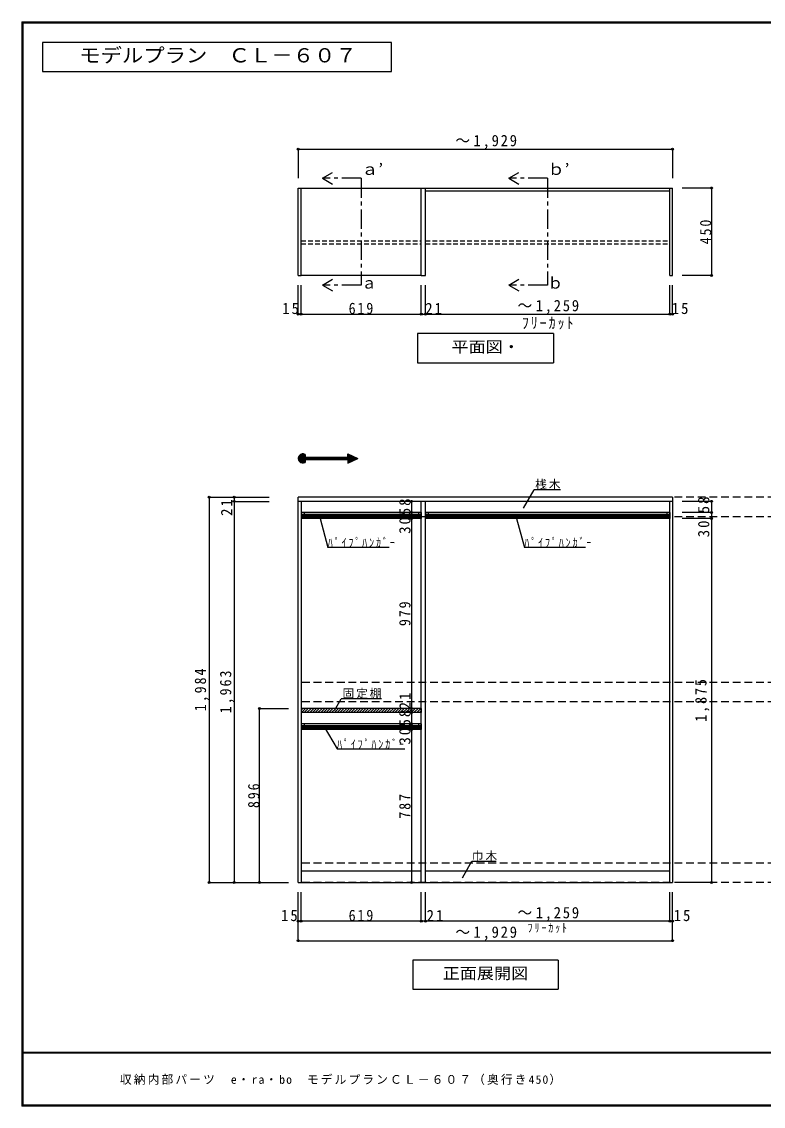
# Model space of a CAD drawing. Units: millimetres at full size, sheet at 1:20. Extents: x -3922 to 3878, y -2932 to 2722.
# Drawn here: x -3922 to -100, y -2864 to 2722 of the extents above; entities that cross this region are included whole.
import ezdxf
from ezdxf.enums import TextEntityAlignment as Align

# ---------------------------------------------------------------- set-up
doc = ezdxf.new("R2010")
doc.units = ezdxf.units.MM
doc.header["$LTSCALE"] = 20
doc.header["$PDMODE"] = 32
doc.header["$PDSIZE"] = 10
for name, pattern in [('CHAIN1', [8, 5, -1, 1, -1]), ('DASHED1', [1.8, 1.2, -0.6]), ('DASHED2', [3, 2, -1])]:
    doc.linetypes.add(name, pattern=pattern)
for name, color, linetype in [('0-2', 2, 'Continuous'), ('0-3_固定棚', 3, 'Continuous'), ('0-6_パイプハンガー', 4, 'Continuous'), ('0-7_桟木・巾木', 2, 'Continuous'), ('0-A_文字', 7, 'Continuous'), ('0-B_寸法', 7, 'Continuous'), ('0-C_ハッチ', 4, 'Continuous'), ('F-1_枠', 6, 'Continuous'), ('F-A_文字', 7, 'Continuous')]:
    doc.layers.add(name, color=color, linetype=linetype)
doc.styles.add('ＭＳ ゴシック', font='')
doc.styles.get('ＭＳ ゴシック').set_extended_font_data('MS Gothic')

msp = doc.modelspace()

# ---------------------------------------------------------------- linework, layer by layer
at = {"layer": '0-2'}
for p, q in [((-2496.53, 1415.63), (-2496.53, 1865.63)), ((-2496.53, 1865.63), (-2481.53, 1865.63)), ((-2481.53, 1415.63), (-2481.53, 1865.63)), ((-1862.53, 1415.63), (-1862.53, 1865.63)), ((-1862.53, 1865.63), (-1841.53, 1865.63)), ((-1841.53, 1415.63), (-1841.53, 1865.63)), ((-582.53, 1415.63), (-582.53, 1865.63)), ((-582.53, 1865.63), (-567.53, 1865.63)), ((-567.53, 1415.63), (-567.53, 1865.63)), ((-2496.53, 1415.63), (-2481.53, 1415.63)), ((-1862.53, 1415.63), (-1841.53, 1415.63)), ((-582.53, 1415.63), (-567.53, 1415.63))]:
    msp.add_line(p, q, dxfattribs=at)
at = {"layer": '0-2', "color": 3}
for p, q in [((-2496.53, -1711.27), (-2496.53, 272.73)), ((-567.53, 272.73), (-2496.53, 272.73)), ((-567.53, 251.73), (-2496.53, 251.73)), ((-2481.53, 251.73), (-2481.53, -1711.27)), ((-1862.53, -1711.27), (-1862.53, 251.73)), ((-1841.53, -1711.27), (-1841.53, 251.73)), ((-582.53, -1711.27), (-582.53, 251.73)), ((-567.53, 272.73), (-567.53, -1711.27)), ((-2496.53, -1711.27), (-567.53, -1711.27))]:
    msp.add_line(p, q, dxfattribs=at)
at = {"layer": '0-3_固定棚'}
for p, q in [((-2481.53, 1865.63), (-1862.53, 1865.63)), ((-1862.53, 1415.63), (-2481.53, 1415.63)), ((-1862.53, -815.27), (-2481.53, -815.27)), ((-2481.53, -815.27), (-2481.53, -836.27)), ((-1862.53, -836.27), (-2481.53, -836.27)), ((-1862.53, -815.27), (-1862.53, -836.27))]:
    msp.add_line(p, q, dxfattribs=at)
at = {"layer": '0-6_パイプハンガー', "linetype": 'DASHED1'}
for p, q in [((-2481.53, 1593.13), (-1862.53, 1593.13)), ((-2481.53, 1578.13), (-1862.53, 1578.13)), ((-1841.53, 1593.13), (-582.53, 1593.13)), ((-1841.53, 1578.13), (-582.53, 1578.13))]:
    msp.add_line(p, q, dxfattribs=at)
at = {"layer": '0-6_パイプハンガー', "color": 3}
for p, q in [((-2481.53, 193.73), (-2481.53, 163.73)), ((-1862.53, 193.73), (-2481.53, 193.73)), ((-1862.53, 193.73), (-1862.53, 163.73)), ((-1841.53, 193.73), (-1841.53, 163.73)), ((-582.53, 193.73), (-1841.53, 193.73)), ((-582.53, 193.73), (-582.53, 163.73)), ((-1862.53, 163.73), (-2481.53, 163.73)), ((-582.53, 163.73), (-1841.53, 163.73)), ((-2481.53, -894.27), (-2481.53, -924.27)), ((-1862.53, -894.27), (-2481.53, -894.27)), ((-1862.53, -924.27), (-2481.53, -924.27)), ((-1862.53, -894.27), (-1862.53, -924.27))]:
    msp.add_line(p, q, dxfattribs=at)
at = {"layer": '0-6_パイプハンガー'}
for p, q in [((-2481.53, 184.73), (-1862.53, 184.73)), ((-2481.53, 180.73), (-1862.53, 180.73)), ((-2481.53, 176.73), (-1862.53, 176.73)), ((-2481.53, 172.73), (-1862.53, 172.73)), ((-1841.53, 184.73), (-582.53, 184.73)), ((-1841.53, 180.73), (-582.53, 180.73)), ((-1841.53, 176.73), (-582.53, 176.73)), ((-1841.53, 172.73), (-582.53, 172.73)), ((-2481.53, -903.27), (-1862.53, -903.27)), ((-2481.53, -907.27), (-1862.53, -907.27)), ((-2481.53, -911.27), (-1862.53, -911.27)), ((-2481.53, -915.27), (-1862.53, -915.27))]:
    msp.add_line(p, q, dxfattribs=at)
at = {"layer": '0-6_パイプハンガー', "color": 7}
for p, q in [((-2466.53, 193.73), (-2466.53, 163.73)), ((-1877.53, 193.73), (-1877.53, 163.73)), ((-1826.53, 193.73), (-1826.53, 163.73)), ((-597.53, 193.73), (-597.53, 163.73)), ((-2466.53, -894.27), (-2466.53, -924.27)), ((-1877.53, -894.27), (-1877.53, -924.27))]:
    msp.add_line(p, q, dxfattribs=at)
at = {"layer": '0-7_桟木・巾木', "color": 7}
for p, q in [((-1841.53, 1865.63), (-582.53, 1865.63)), ((-1841.53, 1850.63), (-582.53, 1850.63)), ((-1862.53, 191.73), (-2481.53, 191.73)), ((-582.53, 191.73), (-1841.53, 191.73)), ((-2481.53, -1651.27), (-1862.53, -1651.27)), ((-1841.53, -1651.27), (-582.53, -1651.27))]:
    msp.add_line(p, q, dxfattribs=at)
at = {"layer": '0-A_文字'}
for p, q in [((-2372.03, 1915.63), (-2320.07, 1945.63)), ((-2372.03, 1915.63), (-2320.07, 1885.63)), ((-1412.03, 1915.63), (-1360.07, 1945.63)), ((-1412.03, 1915.63), (-1360.07, 1885.63)), ((-2372.03, 1365.63), (-2320.07, 1395.63)), ((-2372.03, 1365.63), (-2320.07, 1335.63)), ((-1412.03, 1365.63), (-1360.07, 1395.63)), ((-1412.03, 1365.63), (-1360.07, 1335.63)), ((-1182.03, 1115.63), (-1182.03, 965.63)), ((-1882.03, 965.63), (-1182.03, 965.63)), ((-2496.53, 472.25), (-2472.57, 496.2)), ((-2496.39, 475.22), (-2475.54, 496.06)), ((-2496.34, 469.61), (-2469.93, 496.02)), ((-2495.91, 467.21), (-2467.53, 495.58)), ((-2495.73, 478.71), (-2479.03, 495.4)), ((-2495.28, 465.01), (-2465.34, 494.96)), ((-2494.48, 462.98), (-2463.3, 494.16)), ((-2493.97, 483.29), (-2483.62, 493.65)), ((-2493.54, 461.09), (-2461.42, 493.22)), ((-2492.46, 459.34), (-2461.12, 490.69)), ((-2491.26, 457.72), (-2461.12, 487.86)), ((-2489.93, 456.22), (-2461.12, 485.03)), ((-2488.48, 454.84), (-2461.12, 482.21)), ((-2486.91, 453.58), (-2461.12, 479.38)), ((-2485.22, 452.44), (-2459.17, 478.49)), ((-2483.4, 451.44), (-2456.34, 478.49)), ((-2481.43, 450.57), (-2453.51, 478.49)), ((-2479.31, 449.87), (-2450.68, 478.49)), ((-2477.01, 449.34), (-2461.12, 465.23)), ((-2474.48, 449.04), (-2461.12, 462.41)), ((-2471.67, 449.02), (-2461.12, 459.58)), ((-2468.45, 449.41), (-2461.12, 456.75)), ((-2464.5, 450.54), (-2461.12, 453.92)), ((-2461.12, 466.7), (-2461.12, 452.15)), ((-2461.12, 466.7), (-2240.63, 466.7)), ((-2459.65, 466.7), (-2447.86, 478.49)), ((-2456.82, 466.7), (-2445.03, 478.49)), ((-2453.99, 466.7), (-2442.2, 478.49)), ((-2451.17, 466.7), (-2439.37, 478.49)), ((-2448.34, 466.7), (-2436.54, 478.49)), ((-2445.51, 466.7), (-2433.71, 478.49)), ((-2442.68, 466.7), (-2430.89, 478.49)), ((-2439.85, 466.7), (-2428.06, 478.49)), ((-2437.02, 466.7), (-2425.23, 478.49)), ((-2434.19, 466.7), (-2422.4, 478.49)), ((-2431.37, 466.7), (-2419.57, 478.49)), ((-2428.54, 466.7), (-2416.74, 478.49)), ((-2425.71, 466.7), (-2413.92, 478.49)), ((-2422.88, 466.7), (-2411.09, 478.49)), ((-2420.05, 466.7), (-2408.26, 478.49)), ((-2417.22, 466.7), (-2405.43, 478.49)), ((-2414.4, 466.7), (-2402.6, 478.49)), ((-2411.57, 466.7), (-2399.77, 478.49)), ((-2408.74, 466.7), (-2396.94, 478.49)), ((-2405.91, 466.7), (-2394.12, 478.49)), ((-2403.08, 466.7), (-2391.29, 478.49)), ((-2400.25, 466.7), (-2388.46, 478.49)), ((-2397.42, 466.7), (-2385.63, 478.49)), ((-2394.6, 466.7), (-2382.8, 478.49)), ((-2391.77, 466.7), (-2379.97, 478.49)), ((-2388.94, 466.7), (-2377.15, 478.49)), ((-2386.11, 466.7), (-2374.32, 478.49)), ((-2383.28, 466.7), (-2371.49, 478.49)), ((-2380.45, 466.7), (-2368.66, 478.49)), ((-2377.63, 466.7), (-2365.83, 478.49)), ((-2374.8, 466.7), (-2363, 478.49)), ((-2371.97, 466.7), (-2360.18, 478.49)), ((-2369.14, 466.7), (-2357.35, 478.49)), ((-2366.31, 466.7), (-2354.52, 478.49)), ((-2363.48, 466.7), (-2351.69, 478.49)), ((-2360.66, 466.7), (-2348.86, 478.49)), ((-2357.83, 466.7), (-2346.03, 478.49)), ((-2355, 466.7), (-2343.2, 478.49)), ((-2352.17, 466.7), (-2340.38, 478.49)), ((-2349.34, 466.7), (-2337.55, 478.49)), ((-2346.51, 466.7), (-2334.72, 478.49)), ((-2343.68, 466.7), (-2331.89, 478.49)), ((-2340.86, 466.7), (-2329.06, 478.49)), ((-2338.03, 466.7), (-2326.23, 478.49)), ((-2335.2, 466.7), (-2323.41, 478.49)), ((-2332.37, 466.7), (-2320.58, 478.49)), ((-2329.54, 466.7), (-2317.75, 478.49)), ((-2326.71, 466.7), (-2314.92, 478.49)), ((-2323.89, 466.7), (-2312.09, 478.49)), ((-2321.06, 466.7), (-2309.26, 478.49)), ((-2318.23, 466.7), (-2306.44, 478.49)), ((-2315.4, 466.7), (-2303.61, 478.49)), ((-2312.57, 466.7), (-2300.78, 478.49)), ((-2309.74, 466.7), (-2297.95, 478.49)), ((-2306.92, 466.7), (-2295.12, 478.49)), ((-2304.09, 466.7), (-2292.29, 478.49)), ((-2301.26, 466.7), (-2289.46, 478.49)), ((-2298.43, 466.7), (-2286.64, 478.49)), ((-2295.6, 466.7), (-2283.81, 478.49)), ((-2292.77, 466.7), (-2280.98, 478.49)), ((-2289.94, 466.7), (-2278.15, 478.49)), ((-2287.12, 466.7), (-2275.32, 478.49)), ((-2284.29, 466.7), (-2272.49, 478.49)), ((-2281.46, 466.7), (-2269.67, 478.49)), ((-2278.63, 466.7), (-2266.84, 478.49)), ((-2275.8, 466.7), (-2264.01, 478.49)), ((-2272.97, 466.7), (-2261.18, 478.49)), ((-2270.15, 466.7), (-2258.35, 478.49)), ((-2267.32, 466.7), (-2255.52, 478.49)), ((-2264.49, 466.7), (-2252.7, 478.49)), ((-2261.66, 466.7), (-2249.87, 478.49)), ((-2258.83, 466.7), (-2247.04, 478.49)), ((-2256, 466.7), (-2244.21, 478.49)), ((-2253.18, 466.7), (-2241.38, 478.49)), ((-2250.35, 466.7), (-2227.12, 489.93)), ((-2247.52, 466.7), (-2225.19, 489.03)), ((-2244.69, 466.7), (-2223.25, 488.13)), ((-2241.86, 466.7), (-2221.32, 487.24)), ((-2240.63, 496.21), (-2189.81, 472.6)), ((-2240.63, 478.49), (-2240.63, 496.21)), ((-2240.63, 493.39), (-2238.7, 495.31)), ((-2240.63, 490.56), (-2236.77, 494.42)), ((-2240.63, 487.73), (-2234.84, 493.52)), ((-2240.63, 484.9), (-2232.91, 492.62)), ((-2240.63, 482.07), (-2230.98, 491.72)), ((-2240.63, 479.25), (-2229.05, 490.83)), ((-2240.63, 465.1), (-2219.39, 486.34)), ((-2240.63, 462.27), (-2217.46, 485.44)), ((-2240.63, 459.45), (-2215.53, 484.55)), ((-2240.63, 456.62), (-2213.6, 483.65)), ((-2240.63, 453.79), (-2211.67, 482.75)), ((-2240.63, 450.96), (-2209.74, 481.85)), ((-2240.63, 448.99), (-2189.81, 472.6)), ((-2240.63, 466.7), (-2240.63, 448.99)), ((-2239.04, 449.73), (-2207.81, 480.96)), ((-2233.75, 452.18), (-2205.87, 480.06)), ((-2228.47, 454.64), (-2203.94, 479.16)), ((-2223.19, 457.09), (-2202.01, 478.27)), ((-2217.9, 459.54), (-2200.08, 477.37)), ((-2212.62, 462), (-2198.15, 476.47)), ((-2207.34, 464.45), (-2196.22, 475.57)), ((-2202.06, 466.91), (-2194.29, 474.68)), ((-2196.77, 469.36), (-2192.36, 473.78)), ((-2191.49, 471.82), (-2190.42, 472.88)), ((-1335.3, 216.5), (-1280.47, 311.47)), ((-1145.88, 311.47), (-1280.47, 311.47)), ((-2384.32, 163.73), (-2344.31, 14.41)), ((-1371.27, 163.73), (-1331.26, 14.41)), ((-2028.83, 14.41), (-2344.31, 14.41)), ((-1015.78, 14.41), (-1331.26, 14.41)), ((-2310.64, -826.33), (-2275.62, -765.68)), ((-2068.44, -765.68), (-2275.62, -765.68)), ((-2362.61, -909.59), (-2296.65, -1023.83)), ((-2296.65, -1023.83), (-1947.93, -1023.83)), ((-1651.02, -1686.83), (-1602.27, -1602.39)), ((-1602.27, -1602.39), (-1476.24, -1602.39)), ((-1157.03, -2111.27), (-1157.03, -2261.27)), ((-1907.03, -2261.27), (-1157.03, -2261.27))]:
    msp.add_line(p, q, dxfattribs=at)
at = {"layer": '0-A_文字', "linetype": 'CHAIN1'}
for p, q in [((-2172.03, 1915.63), (-2372.03, 1915.63)), ((-2172.03, 1915.63), (-2172.03, 1365.63)), ((-1212.03, 1915.63), (-1412.03, 1915.63)), ((-1212.03, 1915.63), (-1212.03, 1365.63)), ((-2172.03, 1365.63), (-2372.03, 1365.63)), ((-1212.03, 1365.63), (-1412.03, 1365.63))]:
    msp.add_line(p, q, dxfattribs=at)
at = {"layer": '0-A_文字'}
msp.add_lwpolyline([(-3815.36, 2465.63), (-2015.36, 2465.63), (-2015.36, 2615.63), (-3815.36, 2615.63)], close=True, dxfattribs=at)
for points in [[(-1182.03, 1115.63), (-1882.03, 1115.63), (-1882.03, 965.63)], [(-2461.12, 493.04), (-2461.12, 478.49), (-2240.63, 478.49)], [(-1157.03, -2111.27), (-1907.03, -2111.27), (-1907.03, -2261.27)]]:
    msp.add_lwpolyline(points, dxfattribs=at)
msp.add_arc((-2472.92, 472.6), 23.61, 60, 300, dxfattribs=at)
at = {"layer": '0-B_寸法', "color": 4}
for p, q in [((-2496.53, 2065.63), (-2496.53, 1915.63)), ((-2496.53, 2065.63), (-567.53, 2065.63)), ((-567.53, 2065.63), (-567.53, 1915.63)), ((-367.53, 1865.63), (-517.53, 1865.63)), ((-367.53, 1865.63), (-367.53, 1415.63)), ((-367.53, 1415.63), (-517.53, 1415.63)), ((-2496.53, 1215.63), (-2496.53, 1365.63)), ((-2481.53, 1215.63), (-2481.53, 1365.63)), ((-1862.53, 1215.63), (-1862.53, 1365.63)), ((-1841.53, 1215.63), (-1841.53, 1365.63)), ((-582.53, 1215.63), (-582.53, 1365.63)), ((-567.53, 1215.63), (-567.53, 1365.63)), ((-2496.53, 1215.63), (-567.53, 1215.63)), ((-2956.53, 272.73), (-2646.53, 272.73)), ((-2956.53, 272.73), (-2956.53, -1711.27)), ((-2826.53, 272.73), (-2826.53, -1711.27)), ((-2826.53, 251.73), (-2646.53, 251.73)), ((-1912.53, 251.73), (-1912.53, -1711.27)), ((-367.53, 251.73), (-517.53, 251.73)), ((-367.53, 251.73), (-367.53, 193.73)), ((-367.53, 193.73), (-517.53, 193.73)), ((-367.53, 193.73), (-367.53, 163.73)), ((-367.53, 163.73), (-517.53, 163.73)), ((-367.53, 163.73), (-367.53, -1711.27)), ((-2696.53, -815.27), (-2546.53, -815.27)), ((-2696.53, -1711.27), (-2696.53, -815.27)), ((-2956.53, -1711.27), (-2546.53, -1711.27)), ((-367.53, -1711.27), (-517.53, -1711.27)), ((-2496.53, -2011.27), (-2496.53, -1761.27)), ((-2481.53, -1911.27), (-2481.53, -1761.27)), ((-1862.53, -1911.27), (-1862.53, -1761.27)), ((-1841.53, -1911.27), (-1841.53, -1761.27)), ((-582.53, -1911.27), (-582.53, -1761.27)), ((-567.53, -2011.27), (-567.53, -1761.27)), ((-567.53, -1911.27), (-2496.53, -1911.27)), ((-2496.53, -2011.27), (-567.53, -2011.27))]:
    msp.add_line(p, q, dxfattribs=at)
at = {"layer": '0-B_寸法', "color": 4, "linetype": 'DASHED2'}
for p, q in [((2542.47, 272.73), (-2496.53, 272.73)), ((2542.47, 172.73), (-2496.53, 172.73)), ((2542.47, -681.27), (-2496.53, -681.27)), ((2542.47, -781.27), (-2496.53, -781.27)), ((2542.47, -1611.27), (-2496.53, -1611.27)), ((2542.47, -1711.27), (-2496.53, -1711.27))]:
    msp.add_line(p, q, dxfattribs=at)
at = {"layer": '0-B_寸法'}
for p in [(-2496.53, 2065.63), (-567.53, 2065.63), (-367.53, 1865.63), (-367.53, 1415.63), (-2496.53, 1215.63), (-2481.53, 1215.63), (-1862.53, 1215.63), (-1841.53, 1215.63), (-582.53, 1215.63), (-567.53, 1215.63), (-2956.53, 272.73), (-2826.53, 272.73), (-2826.53, 251.73), (-1912.53, 251.73), (-367.53, 251.73), (-1912.53, 193.73), (-1912.53, 163.73), (-367.53, 193.73), (-367.53, 163.73), (-2696.53, -815.27), (-1912.53, -815.27), (-1912.53, -836.27), (-1912.53, -894.27), (-1912.53, -924.27), (-2956.53, -1711.27), (-2826.53, -1711.27), (-2696.53, -1711.27), (-1912.53, -1711.27), (-367.53, -1711.27), (-2496.53, -1911.27), (-2481.53, -1911.27), (-1862.53, -1911.27), (-1841.53, -1911.27), (-582.53, -1911.27), (-567.53, -1911.27), (-2496.53, -2011.27), (-567.53, -2011.27)]:
    msp.add_point(p, dxfattribs=at)
at = {"layer": '0-C_ハッチ'}
for p, q in [((-2481.53, -823.46), (-2473.34, -815.27)), ((-2480.19, -836.27), (-2459.19, -815.27)), ((-2466.05, -836.27), (-2445.05, -815.27)), ((-2451.91, -836.27), (-2430.91, -815.27)), ((-2437.77, -836.27), (-2416.77, -815.27)), ((-2423.63, -836.27), (-2402.63, -815.27)), ((-2409.48, -836.27), (-2388.48, -815.27)), ((-2395.34, -836.27), (-2374.34, -815.27)), ((-2381.2, -836.27), (-2360.2, -815.27)), ((-2367.06, -836.27), (-2346.06, -815.27)), ((-2352.91, -836.27), (-2331.91, -815.27)), ((-2338.77, -836.27), (-2317.77, -815.27)), ((-2324.63, -836.27), (-2303.63, -815.27)), ((-2310.49, -836.27), (-2289.49, -815.27)), ((-2296.35, -836.27), (-2275.35, -815.27)), ((-2282.2, -836.27), (-2261.2, -815.27)), ((-2268.06, -836.27), (-2247.06, -815.27)), ((-2253.92, -836.27), (-2232.92, -815.27)), ((-2239.78, -836.27), (-2218.78, -815.27)), ((-2225.64, -836.27), (-2204.64, -815.27)), ((-2211.49, -836.27), (-2190.49, -815.27)), ((-2197.35, -836.27), (-2176.35, -815.27)), ((-2183.21, -836.27), (-2162.21, -815.27)), ((-2169.07, -836.27), (-2148.07, -815.27)), ((-2154.92, -836.27), (-2133.92, -815.27)), ((-2140.78, -836.27), (-2119.78, -815.27)), ((-2126.64, -836.27), (-2105.64, -815.27)), ((-2112.5, -836.27), (-2091.5, -815.27)), ((-2098.36, -836.27), (-2077.36, -815.27)), ((-2084.21, -836.27), (-2063.21, -815.27)), ((-2070.07, -836.27), (-2049.07, -815.27)), ((-2055.93, -836.27), (-2034.93, -815.27)), ((-2041.79, -836.27), (-2020.79, -815.27)), ((-2027.65, -836.27), (-2006.65, -815.27)), ((-2013.5, -836.27), (-1992.5, -815.27)), ((-1999.36, -836.27), (-1978.36, -815.27)), ((-1985.22, -836.27), (-1964.22, -815.27)), ((-1971.08, -836.27), (-1950.08, -815.27)), ((-1956.93, -836.27), (-1935.93, -815.27)), ((-1942.79, -836.27), (-1921.79, -815.27)), ((-1928.65, -836.27), (-1907.65, -815.27)), ((-1914.51, -836.27), (-1893.51, -815.27)), ((-1900.37, -836.27), (-1879.37, -815.27)), ((-1886.22, -836.27), (-1865.22, -815.27)), ((-1872.08, -836.27), (-1862.53, -826.72))]:
    msp.add_line(p, q, dxfattribs=at)
at = {"layer": 'F-1_枠'}
for p, q in [((-3922.03, 2722.29), (-3922.03, -2864.37)), ((-3922.03, 2722.29), (3877.97, 2722.29)), ((-3922.03, 2718.96), (3877.97, 2718.96)), ((-3922.03, 2715.63), (3877.97, 2715.63)), ((-3918.7, 2722.29), (-3918.7, -2864.37)), ((-3915.36, 2722.29), (-3915.36, -2864.37)), ((3877.97, -2587.71), (-3922.03, -2587.71)), ((3877.97, -2591.04), (-3922.03, -2591.04)), ((3877.97, -2857.71), (-3922.03, -2857.71)), ((3877.97, -2861.04), (-3922.03, -2861.04)), ((3877.97, -2864.37), (-3922.03, -2864.37))]:
    msp.add_line(p, q, dxfattribs=at)

# ---------------------------------------------------------------- texts
at = {"layer": '0-A_文字', "style": 'ＭＳ ゴシック', "width": 1.1}
for s, height, p in [('モデルプラン\u3000ＣＬ－６０７', 73.31, (-3625.36, 2490.63)), ('ａ’', 58.65, (-2172.03, 1915.63)), ('ｂ’', 58.65, (-1212.03, 1915.63)), ('平面図・', 58.65, (-1707.03, 1000.63)), ('正面展開図', 58.65, (-1752.03, -2226.27))]:
    msp.add_text(s, height=height, dxfattribs=at).set_placement(p, align=Align.BOTTOM_LEFT)
at = {"layer": '0-A_文字', "style": 'ＭＳ ゴシック'}
for s, p in [('ｂ', (-1212.03, 1329.91)), ('ａ', (-2172.03, 1329.91))]:
    msp.add_text(s, height=58.65, dxfattribs=at).set_placement(p, align=Align.BOTTOM_LEFT)
at = {"layer": '0-A_文字', "char_height": 43.99, "attachment_point": 7, "style": 'ＭＳ ゴシック'}
for s, insert in [('\\T1.17;桟木', (-1275.88, 311.47)), ('\\T1.39;\\W0.85;ﾊﾟｲﾌﾟﾊﾝｶﾞｰ', (-2344.31, 14.41)), ('\\T1.39;\\W0.85;ﾊﾟｲﾌﾟﾊﾝｶﾞｰ', (-1331.26, 14.41)), ('\\T1.17;固定棚', (-2268.44, -765.68)), ('\\T1.39;\\W0.85;ﾊﾟｲﾌﾟﾊﾝｶﾞｰ', (-2296.65, -1023.83)), ('\\T1.17;巾木', (-1602.27, -1602.39)), ('\\T1.39;\\W0.85;ﾌﾘｰｶｯﾄ', (-1314.53, -1971.27))]:
    msp.add_mtext(s, dxfattribs=dict(at, insert=insert))
at = {"layer": '0-B_寸法', "char_height": 58.65, "attachment_point": 7, "style": 'ＭＳ ゴシック'}
for s, insert in [('\\T1.23;\\W0.95;～1,929', (-1687.03, 2065.63)), ('\\T1.23;\\W0.95;～1,259', (-1367.03, 1215.63)), ('\\T1.27;\\W0.95;15', (-2579.22, 1215.63)), ('\\T1.27;\\W0.9;619', (-2237.03, 1215.63)), ('\\T1.27;\\W0.95;21', (-1842.27, 1215.63)), ('\\T1.27;\\W0.95;15', (-571.96, 1215.63)), ('\\T1.28;\\W0.9;ﾌﾘｰｶｯﾄ', (-1344.53, 1136.75)), ('\\T1.23;\\W0.95;～1,259', (-1367.03, -1911.27)), ('\\T1.27;\\W0.95;15', (-2585.64, -1911.27)), ('\\T1.27;\\W0.9;619', (-2237.03, -1911.27)), ('\\T1.27;\\W0.95;21', (-1835.06, -1911.27)), ('\\T1.27;\\W0.95;15', (-562.12, -1911.27)), ('\\T1.23;\\W0.95;～1,929', (-1687.03, -2011.27))]:
    msp.add_mtext(s, dxfattribs=dict(at, insert=insert))
at = {"layer": '0-B_寸法', "char_height": 58.65, "attachment_point": 7, "rotation": 90, "style": 'ＭＳ ゴシック'}
for s, insert in [('\\T1.27;\\W0.9;450', (-367.53, 1575.63)), ('\\T1.27;\\W0.95;21', (-2836.92, 176.73)), ('\\T1.27;\\W0.95;58', (-1917.44, 180.23)), ('\\T1.27;\\W0.95;58', (-377.53, 190.23)), ('\\T1.27;\\W0.95;30', (-1917.44, 84.46)), ('\\T1.27;\\W0.95;30', (-377.53, 66.77)), ('\\T1.27;\\W0.9;979', (-1917.44, -390.77)), ('\\T1.28;\\W0.9;1,984', (-2956.92, -829.27)), ('\\T1.28;\\W0.9;1,963', (-2826.92, -839.77)), ('\\T1.28;\\W0.9;1,875', (-377.53, -883.77)), ('\\T1.27;\\W0.95;21', (-1917.44, -819.62)), ('\\T1.27;\\W0.95;58', (-1917.44, -907.77)), ('\\T1.27;\\W0.95;30', (-1917.44, -1001)), ('\\T1.27;\\W0.9;896', (-2696.53, -1328.27)), ('\\T1.27;\\W0.9;787', (-1917.44, -1382.77))]:
    msp.add_mtext(s, dxfattribs=dict(at, insert=insert))
at = {"layer": 'F-A_文字', "insert": (-3415.36, -2754.37), "char_height": 43.99, "attachment_point": 7, "style": 'ＭＳ ゴシック'}
msp.add_mtext('\\T1.19;収納内部パーツ\u3000e・ra・bo\u3000モデルプランＣＬ－６０７（奥行き450）', dxfattribs=at)

doc.saveas('drawing.dxf')
